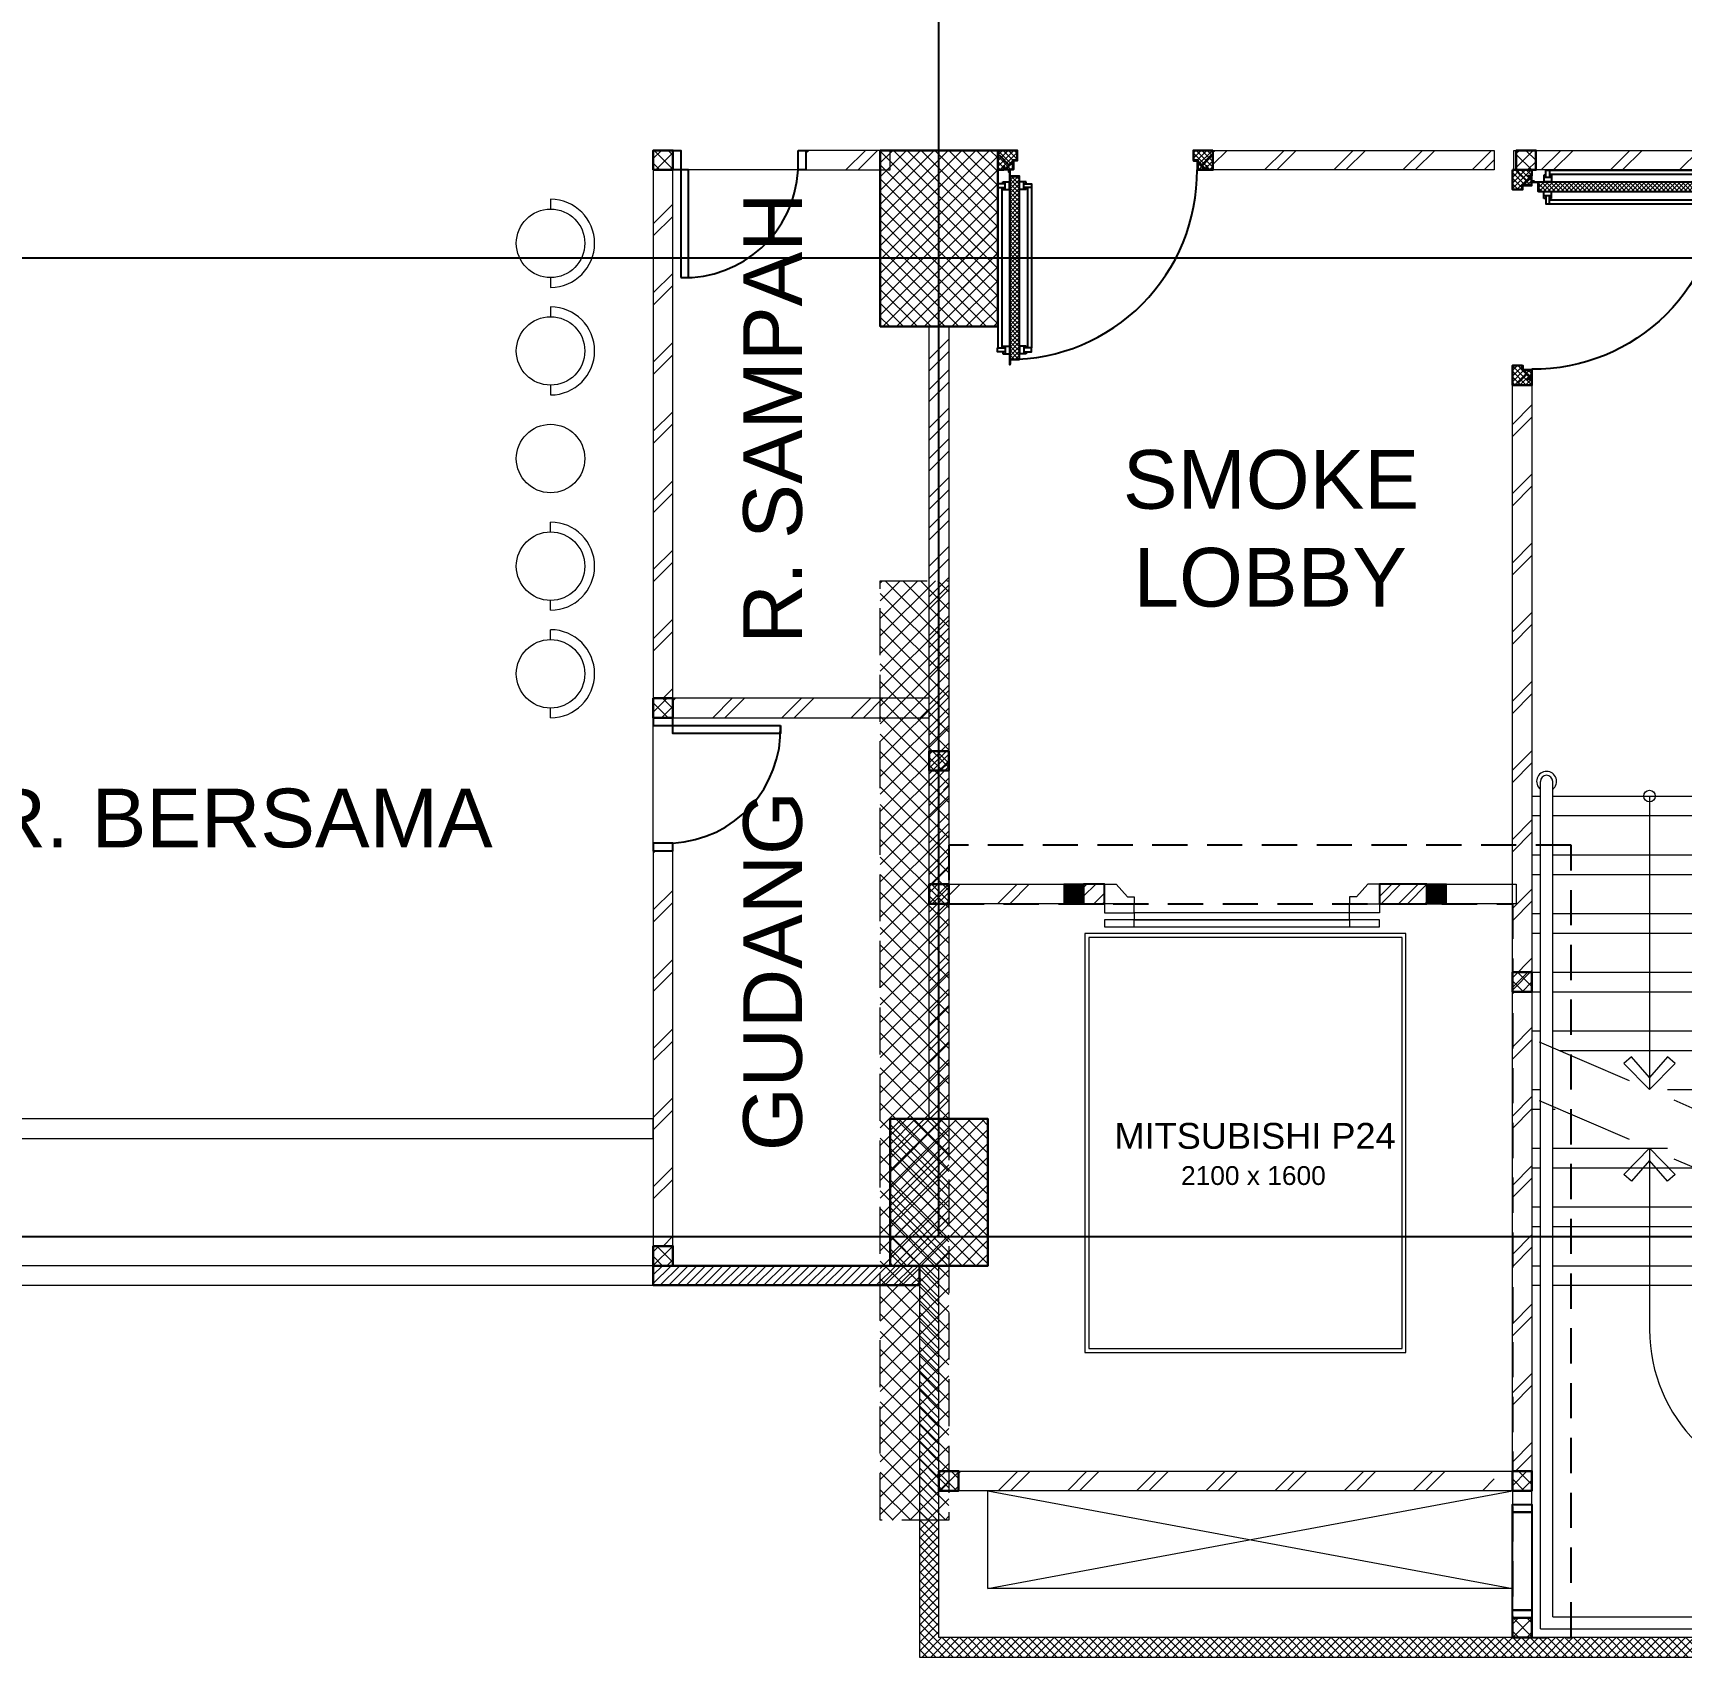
# Model space of a CAD drawing. Header units: millimetres. Extents: x -324 to 75, y -297 to 212.
# Drawn here: x -223.42 to -215, y 137.59 to 145.89 of the extents above; entities that cross this region are included whole.
import ezdxf
from ezdxf.enums import TextEntityAlignment as Align

# ---------------------------------------------------------------- set-up
doc = ezdxf.new("R2010")
doc.units = ezdxf.units.MM
doc.linetypes.add('ACAD_ISO02W100', pattern=[15, 12, -3])
doc.linetypes.add('DASHDOT', pattern=[1, 0.5, -0.25, 0, -0.25])
doc.layers.get('defpoints').update_dxf_attribs({"color": 1})
for name, color, linetype, lineweight in [('ars', 11, 'Continuous', 0), ('ars @ 1', 11, 'Continuous', 0), ('ARSIR', 31, 'Continuous', 5), ('ARSIR @ 1', 31, 'Continuous', 5), ('ARSIR KOLOM @ 1', 8, 'Continuous', 13), ('KOL', 1, 'Continuous', 30), ('KOLOM', 4, 'Continuous', 9), ('lan', 7, 'Continuous', 15), ('LIFT', 15, 'Continuous', 15), ('NOT', 7, 'Continuous', 20), ('Stair', 7, 'Continuous', 15), ('tem', 5, 'Continuous', 20), ('u', 6, 'Continuous', 20)]:
    doc.layers.add(name, color=color, linetype=linetype, lineweight=lineweight)
doc.layers.add('as', color=1, linetype='Continuous', plot=False)
for name, color, linetype in [('dinding', 3, 'Continuous'), ('HID', 1, 'Continuous'), ('Kusen', 30, 'Continuous'), ('STL', 6, 'Continuous')]:
    doc.layers.add(name, color=color, linetype=linetype)
doc.styles.get("Standard").update_dxf_attribs({"font": 'arial.ttf'})
pattern_1 = [(225, (1.1, 1e-06), (-0.014142, 0.014142), []), (135, (1.1, 1e-06), (0.014142, 0.014142), [])]
pattern_2 = [(315, (-2e-13, 1e-06), (0.014142, 0.014142), []), (45, (-2e-13, 1e-06), (-0.014142, 0.014142), [])]
pattern_3 = [(45, (1576.71095, -452.5532), (-0.176776695, 0.176776695), []), (45, (1576.77345, -452.5532), (-0.176776695, 0.176776695), [])]
pattern_4 = [(225, (-5.95, -51.3), (0.022097087, -0.022097087), [])]

# ---------------------------------------------------------------- blocks, each defined once
blk = doc.blocks.new('K 10.10')
at = {"layer": 'ars'}
h = blk.add_hatch(dxfattribs=at)
h.set_pattern_fill('_USER', color=256, scale=0.05, angle=45, double=1, pattern_type=0)
h.set_pattern_definition([(45, (0, 0), (-0.035355339, 0.035355339), []), (135, (0, 0), (-0.035355339, -0.035355339), [])])
h.paths.add_polyline_path([(1560.5383, 1380.4069), (1560.6383, 1380.4069), (1560.6383, 1380.5069), (1560.5383, 1380.5069)])
at = {"layer": 'KOL'}
blk.add_lwpolyline([(1560.5383, 1380.4069), (1560.6383, 1380.4069), (1560.6383, 1380.5069), (1560.5383, 1380.5069)], close=True, dxfattribs=at)
blk = doc.blocks.new('D-P90')
at = {"layer": 'ars'}
h = blk.add_hatch(dxfattribs=at)
h.set_pattern_fill('ANSI37', color=256, scale=0.005, angle=-90, style=0)
h.set_pattern_definition([(45, (-1350.94906, -1248.591899), (0.01122532015, -0.01122532015), []), (315, (-1350.94906, -1248.591899), (-0.01122532015, -0.01122532015), [])])
h.paths.add_polyline_path([(0.009, -0.1833, -0.414214), (0.01, -0.1843), (0.01, -1.1162, -0.414214), (0.009, -1.1172), (-0.0345, -1.1172, 0.414214), (-0.037, -1.1197), (-0.037, -1.142, -1), (-0.0385, -1.142), (-0.0385, -0.1585, -1), (-0.037, -0.1585), (-0.037, -0.1808, 0.414214), (-0.0345, -0.1833)])
at = {"layer": 'as'}
for p, q in [((-0.0395, -0.1577), (-0.0457, -0.1577)), ((-0.0425, -0.1608), (-0.0425, -0.1546))]:
    blk.add_line(p, q, dxfattribs=at)
at = {"layer": 'HID'}
for p, q in [((-0.0437, -0.1248), (-0.0915, -0.077)), ((-0.0423, -0.1234), (-0.0907, -0.075)), ((0.9423, -0.1234), (0.9907, -0.075)), ((0.9437, -0.1248), (0.9915, -0.077)), ((-0.0657, -0.147), (-0.023, -0.1043)), ((-0.0628, -0.147), (-0.023, -0.1072)), ((0.9657, -0.147), (0.923, -0.1043)), ((0.9628, -0.147), (0.923, -0.1072))]:
    blk.add_line(p, q, dxfattribs=at)
for points in [[(-0.0439, -0.1252), (-0.044, -0.1251), (-0.042, -0.1231), (-0.0419, -0.1232)], [(0.9439, -0.1252), (0.944, -0.1251), (0.942, -0.1231), (0.9419, -0.1232)]]:
    blk.add_lwpolyline(points, dxfattribs=at)
at = {"layer": 'KOL'}
blk.add_line((0.97, -0.13), (0.97, -0.15), dxfattribs=at)
at = {"layer": 'Kusen'}
for p, q in [((-0.0422, -0.1567), (-0.0378, -0.1577)), ((-0.0419, -0.1553), (-0.0376, -0.1562))]:
    blk.add_line(p, q, dxfattribs=at)
at = {"layer": 'Kusen', "ltscale": 2}
for p, q in [((-0.0986, -0.2206), (-0.0986, -1.0599)), ((-0.0786, -0.2406), (-0.0786, -1.0599)), ((-0.074, -0.2106), (-0.04, -0.2106)), ((-0.074, -0.2206), (-0.074, -0.2106)), ((-0.074, -0.2506), (-0.074, -0.2406)), ((-0.074, -0.2506), (-0.04, -0.2506)), ((-0.0615, -0.2506), (-0.0615, -0.2106)), ((-0.04, -0.2506), (-0.04, -0.2106)), ((0.0455, -0.2106), (0.0115, -0.2106)), ((0.0115, -0.2506), (0.0115, -0.2106)), ((0.0455, -0.2506), (0.0115, -0.2506)), ((0.033, -0.2506), (0.033, -0.2106)), ((0.0455, -0.2206), (0.0455, -0.2106)), ((0.0455, -0.2506), (0.0455, -0.2406)), ((0.0528, -0.2406), (0.0528, -1.0599)), ((0.0728, -0.2206), (0.0728, -1.0599)), ((-0.074, -1.0499), (-0.04, -1.0499)), ((-0.074, -1.0499), (-0.074, -1.0599)), ((-0.074, -1.0799), (-0.074, -1.0899)), ((-0.074, -1.0899), (-0.04, -1.0899)), ((-0.0615, -1.0499), (-0.0615, -1.0899)), ((-0.04, -1.0499), (-0.04, -1.0899)), ((0.0455, -1.0499), (0.0115, -1.0499)), ((0.0115, -1.0499), (0.0115, -1.0899)), ((0.0455, -1.0899), (0.0115, -1.0899)), ((0.033, -1.0499), (0.033, -1.0899)), ((0.0455, -1.0499), (0.0455, -1.0599)), ((0.0455, -1.0799), (0.0455, -1.0899))]:
    blk.add_line(p, q, dxfattribs=at)
for points in [[(-0.0986, -0.2406), (-0.0615, -0.2406), (-0.0615, -0.2206), (-0.0986, -0.2206), (-0.0986, -0.2406)], [(0.0728, -0.2406), (0.033, -0.2406), (0.033, -0.2206), (0.0728, -0.2206), (0.0728, -0.2406)], [(-0.1013, -1.0599), (-0.0615, -1.0599), (-0.0615, -1.0799), (-0.1013, -1.0799), (-0.1013, -1.0599)], [(0.0728, -1.0599), (0.033, -1.0599), (0.033, -1.0799), (0.0728, -1.0799), (0.0728, -1.0599)]]:
    blk.add_lwpolyline(points, dxfattribs=at)
at = {"layer": 'Kusen'}
blk.add_circle((-0.0425, -0.1577), 0.001, dxfattribs=at)
for radius, start, end in [(0.0025, 75.78042, 11.38506), (0.9611, 270, 0.45972)]:
    blk.add_arc((-0.0425, -0.1577), radius, start, end, dxfattribs=at)
at = {"layer": 'STL'}
for p, q in [((-0.0385, -0.1585), (-0.0385, -1.142)), ((-0.037, -0.1808), (-0.037, -0.1585)), ((-0.0345, -0.1833), (0.009, -0.1833)), ((0.01, -0.1843), (0.01, -1.1162)), ((-0.037, -1.1197), (-0.037, -1.142)), ((-0.0345, -1.1172), (0.009, -1.1172))]:
    blk.add_line(p, q, dxfattribs=at)
for points in [[(0, -0.1002), (0, -0.1032), (-0.0185, -0.1032, 0.414214), (-0.02, -0.1047), (-0.02, -0.148, -0.414214), (-0.022, -0.15), (-0.068, -0.15, -0.414214), (-0.07, -0.148), (-0.07, -0.13), (-0.067, -0.13), (-0.067, -0.1455, 0.414214), (-0.0655, -0.147), (-0.0245, -0.147, 0.414214), (-0.023, -0.1455), (-0.023, -0.1022, -0.414214), (-0.021, -0.1002)], [(0.9, -0.1002), (0.9, -0.1032), (0.9185, -0.1032, -0.414214), (0.92, -0.1047), (0.92, -0.148, 0.414214), (0.922, -0.15), (0.968, -0.15, 0.414214), (0.97, -0.148), (0.97, -0.13), (0.967, -0.13), (0.967, -0.1455, -0.414214), (0.9655, -0.147), (0.9245, -0.147, -0.414214), (0.923, -0.1455), (0.923, -0.1022, 0.414214), (0.921, -0.1002)]]:
    blk.add_lwpolyline(points, format="xyb", close=True, dxfattribs=at)
blk.add_lwpolyline([(0.009, -0.1818), (-0.0345, -0.1818, -0.414214), (-0.0355, -0.1808), (-0.0355, -0.1585, 1), (-0.04, -0.1585), (-0.04, -1.142, 1), (-0.0355, -1.142), (-0.0355, -1.1197, -0.414214), (-0.0345, -1.1187), (0.009, -1.1187, 0.414214), (0.0115, -1.1162), (0.0115, -0.1843)], format="xyb", dxfattribs=at)
for centre, radius, start, end in [((-0.0377, -0.1585), 0.00075, 0, 180), ((-0.0345, -0.1808), 0.0025, 180, 270), ((0.009, -0.1843), 0.0025, 360, 90), ((0.009, -0.1843), 0.001, 360, 90), ((-0.0377, -1.142), 0.00075, 180, 0), ((-0.0345, -1.1197), 0.0025, 90, 180), ((0.009, -1.1162), 0.001, 270, 0)]:
    blk.add_arc(centre, radius, start, end, dxfattribs=at)
blk = doc.blocks.new('PINTU DARURAT')
at = {"layer": 'ARSIR'}
h = blk.add_hatch(dxfattribs=at)
h.set_pattern_fill('_USER', color=256, scale=0.02, angle=315, style=0, double=1, pattern_type=0)
h.set_pattern_definition(pattern_2)
edge = h.paths.add_edge_path()
edge.add_line((0, 0), (0.1, 0))
edge.add_line((0.1, 0), (0.1, 0.0502))
edge.add_line((0.1, 0.0502), (0.077, 0.0502))
edge.add_line((0.077, 0.0502), (0.077, 0.0955))
edge.add_arc((0.0755, 0.0955), 0.0015, 360, 450)
edge.add_line((0.0755, 0.097), (0.0345, 0.097))
edge.add_arc((0.0345, 0.0955), 0.0015, 90, 180)
edge.add_line((0.033, 0.0955), (0.033, 0.08))
edge.add_line((0.033, 0.08), (0.03, 0.08))
edge.add_line((0.03, 0.08), (0.03, 0.1))
edge.add_line((0.03, 0.1), (0, 0.1))
edge.add_line((0, 0.1), (0, 0))
h = blk.add_hatch(dxfattribs=at)
h.set_pattern_fill('_USER', color=256, scale=0.02, angle=315, style=0, double=1, pattern_type=0)
h.set_pattern_definition(pattern_2)
edge = h.paths.add_edge_path()
edge.add_line((0, 0), (0.1, 0))
edge.add_line((0.1, 0), (0.1, 0.0502))
edge.add_line((0.1, 0.0502), (0.077, 0.0502))
edge.add_line((0.077, 0.0502), (0.077, 0.0955))
edge.add_arc((0.0755, 0.0955), 0.0015, 360, 450)
edge.add_line((0.0755, 0.097), (0.0345, 0.097))
edge.add_arc((0.0345, 0.0955), 0.0015, 90, 180)
edge.add_line((0.033, 0.0955), (0.033, 0.08))
edge.add_line((0.033, 0.08), (0.03, 0.08))
edge.add_line((0.03, 0.08), (0.03, 0.1))
edge.add_line((0.03, 0.1), (0, 0.1))
edge.add_line((0, 0.1), (0, 0))
h = blk.add_hatch(dxfattribs=at)
h.set_pattern_fill('_USER', color=256, scale=0.02, angle=315, style=0, double=1, pattern_type=0)
h.set_pattern_definition(pattern_1)
edge = h.paths.add_edge_path()
edge.add_line((1.1, 0), (1, 0))
edge.add_line((1, 0), (1, 0.0502))
edge.add_line((1, 0.0502), (1.023, 0.0502))
edge.add_line((1.023, 0.0502), (1.023, 0.0955))
edge.add_arc((1.0245, 0.0955), 0.0015, -630, -540, ccw=False)
edge.add_line((1.0245, 0.097), (1.0655, 0.097))
edge.add_arc((1.0655, 0.0955), 0.0015, -360, -270, ccw=False)
edge.add_line((1.067, 0.0955), (1.067, 0.08))
edge.add_line((1.067, 0.08), (1.07, 0.08))
edge.add_line((1.07, 0.08), (1.07, 0.1))
edge.add_line((1.07, 0.1), (1.1, 0.1))
edge.add_line((1.1, 0.1), (1.1, 0))
h = blk.add_hatch(dxfattribs=at)
h.set_pattern_fill('_USER', color=256, scale=0.02, angle=315, style=0, double=1, pattern_type=0)
h.set_pattern_definition(pattern_1)
edge = h.paths.add_edge_path()
edge.add_line((1.1, 0), (1, 0))
edge.add_line((1, 0), (1, 0.0502))
edge.add_line((1, 0.0502), (1.023, 0.0502))
edge.add_line((1.023, 0.0502), (1.023, 0.0955))
edge.add_arc((1.0245, 0.0955), 0.0015, -630, -540, ccw=False)
edge.add_line((1.0245, 0.097), (1.0655, 0.097))
edge.add_arc((1.0655, 0.0955), 0.0015, -360, -270, ccw=False)
edge.add_line((1.067, 0.0955), (1.067, 0.08))
edge.add_line((1.067, 0.08), (1.07, 0.08))
edge.add_line((1.07, 0.08), (1.07, 0.1))
edge.add_line((1.07, 0.1), (1.1, 0.1))
edge.add_line((1.1, 0.1), (1.1, 0))
at = {"layer": 'KOL'}
blk.add_line((1.1, 0.1), (1.1, 0), dxfattribs=at)
blk.add_line((1.1, 0.1), (1.1, 0), dxfattribs=at)
blk.add_line((1.1, 0.1), (1.1, 0), dxfattribs=at)
blk.add_line((1.1, 0.1), (1.1, 0), dxfattribs=at)
for points in [[(0, 0), (0.1, 0), (0.1, 0.0502), (0.077, 0.0502), (0.077, 0.0955, 0.414214), (0.0755, 0.097), (0.0345, 0.097, 0.414214), (0.033, 0.0955), (0.033, 0.08), (0.03, 0.08), (0.03, 0.1), (0, 0.1)], [(0, 0), (0.1, 0), (0.1, 0.0502), (0.077, 0.0502), (0.077, 0.0955, 0.414214), (0.0755, 0.097), (0.0345, 0.097, 0.414214), (0.033, 0.0955), (0.033, 0.08), (0.03, 0.08), (0.03, 0.1), (0, 0.1)], [(1.1, 0), (1, 0), (1, 0.0502), (1.023, 0.0502), (1.023, 0.0955, -0.414214), (1.0245, 0.097), (1.0655, 0.097, -0.414214), (1.067, 0.0955), (1.067, 0.08), (1.07, 0.08), (1.07, 0.1), (1.1, 0.1)], [(1.1, 0), (1, 0), (1, 0.0502), (1.023, 0.0502), (1.023, 0.0955, -0.414214), (1.0245, 0.097), (1.0655, 0.097, -0.414214), (1.067, 0.0955), (1.067, 0.08), (1.07, 0.08), (1.07, 0.1), (1.1, 0.1)]]:
    blk.add_lwpolyline(points, format="xyb", close=True, dxfattribs=at)
at = {"layer": 'Kusen', "xscale": -1, "rotation": 180}
blk.add_blockref('D-P90', (0.1, -0.05), dxfattribs=at)
blk = doc.blocks.new("k3'")
at = {"layer": 'ars'}
h = blk.add_hatch(dxfattribs=at)
h.set_pattern_fill('_USER', color=256, scale=0.05, angle=45, double=1, pattern_type=0)
h.set_pattern_definition([(45, (0, -4.975), (-0.03535534, 0.03535534), []), (135, (0, -4.975), (-0.03535534, -0.03535534), [])])
h.paths.add_polyline_path([(-0.25, -0.375), (0.25, -0.375), (0.25, 0.375), (-0.25, 0.375)])
at = {"layer": 'KOL'}
blk.add_lwpolyline([(-0.25, -0.375), (0.25, -0.375), (0.25, 0.375), (-0.25, 0.375)], close=True, dxfattribs=at)
blk = doc.blocks.new("k1'")
at = {"layer": 'ars'}
h = blk.add_hatch(dxfattribs=at)
h.set_pattern_fill('_USER', color=256, scale=0.05, angle=45, double=1, pattern_type=0)
h.set_pattern_definition([(45, (0, -5), (-0.03535534, 0.03535534), []), (135, (0, -5), (-0.03535534, -0.03535534), [])])
h.paths.add_polyline_path([(-0.3, -0.45), (0.3, -0.45), (0.3, 0.45), (-0.3, 0.45)])
at = {"layer": 'KOL'}
blk.add_lwpolyline([(-0.3, -0.45), (0.3, -0.45), (0.3, 0.45), (-0.3, 0.45)], close=True, dxfattribs=at)
blk = doc.blocks.new('T. J2')
at = {"layer": 'Kusen'}
for p, q in [((-0.3692, 0.1), (0.2808, 0.1)), ((-0.4192, 0), (0.3308, 0)), ((0.2808, 0.06), (-0.3692, 0.06))]:
    blk.add_line(p, q, dxfattribs=at)
for points in [[(-0.4592, 0), (-0.4192, 0), (-0.4192, 0.1), (-0.4592, 0.1)], [(0.3308, 0), (0.3708, 0), (0.3708, 0.1), (0.3308, 0.1)]]:
    blk.add_lwpolyline(points, close=True, dxfattribs=at)
for points in [[(-0.3692, 0.0775), (-0.3692, 0.06), (-0.4192, 0.06), (-0.4192, 0.1), (-0.3692, 0.1), (-0.3692, 0.0825), (-0.3792, 0.0825), (-0.3792, 0.0775), (-0.3692, 0.0775)], [(0.2808, 0.0775), (0.2808, 0.06), (0.3308, 0.06), (0.3308, 0.1), (0.2808, 0.1), (0.2808, 0.0825), (0.2908, 0.0825), (0.2908, 0.0775), (0.2808, 0.0775)]]:
    blk.add_lwpolyline(points, dxfattribs=at)
at = {"layer": 'Kusen', "color": 141}
blk.add_lwpolyline([(-0.3792, 0.0775), (0.2908, 0.0775), (0.2908, 0.0825), (-0.3792, 0.0825)], close=True, dxfattribs=at)
blk = doc.blocks.new('P.SHAFT')
for points in [[(-0.05, 0.54), (-0.05, 0.58), (0.05, 0.58), (0.05, 0.54)], [(-0.05, 0.04), (-0.05, 0.54), (0.05, 0.54), (0.05, 0.04)], [(-0.05, 0), (-0.05, 0.04), (0.05, 0.04), (0.05, 0)]]:
    blk.add_lwpolyline(points, close=True)
blk = doc.blocks.new('KLOPRAK-10')
at = {"layer": 'ARSIR KOLOM @ 1'}
blk.add_hatch(color=256, dxfattribs=at).paths.add_polyline_path([(390.0148, -20.5752), (390.1148, -20.5752), (390.1148, -20.4752), (390.0148, -20.4752)])
at = {"layer": 'as'}
blk.add_line((390.1148, -20.4752), (390.0148, -20.5752), dxfattribs=at)
blk.add_lwpolyline([(390.0148, -20.4752), (390.1148, -20.5752)], dxfattribs=at)
at = {"layer": 'KOLOM'}
blk.add_lwpolyline([(390.0148, -20.5752), (390.1148, -20.5752), (390.1148, -20.4752), (390.0148, -20.4752)], close=True, dxfattribs=at)
blk = doc.blocks.new('SP ME1')
at = {"layer": 'ars'}
h = blk.add_hatch(dxfattribs=at)
h.set_pattern_fill('ANSI31', color=256, scale=0.25, style=0)
h.set_pattern_definition(pattern_4)
h.paths.add_polyline_path([(-6.3, 7), (-6.2, 7), (-6.2, 7.6), (-5.95, 7.6), (-5.95, 7.7), (-6.3, 7.7)])
h = blk.add_hatch(dxfattribs=at)
h.set_pattern_fill('ANSI31', color=256, scale=0.25, style=0)
h.set_pattern_definition(pattern_4)
edge = h.paths.add_edge_path()
edge.add_line((-6.2999, 7), (-6.3, 7.7))
edge.add_line((-6.3, 7.7), (-5.95, 7.7))
edge.add_line((-5.95, 7.7), (-5.95, 7.6))
edge.add_line((-5.95, 7.6), (-6.2, 7.6))
edge.add_line((-6.2, 7.6), (-6.1999, 7))
edge.add_line((-6.1999, 7), (-6.2999, 7))
h = blk.add_hatch(dxfattribs=at)
h.set_pattern_fill('ANSI31', color=256, scale=0.25, style=0)
h.set_pattern_definition([(225, (0.099998, -51.3), (0.022097087, -0.022097087), [])])
h.paths.add_polyline_path([(0, 7), (0.1, 7), (0.1, 7.7), (-5.12, 7.7), (-5.12, 7.6), (0, 7.6)])
h = blk.add_hatch(dxfattribs=at)
h.set_pattern_fill('ANSI37', color=256, scale=0.02, style=0)
h.paths.add_polyline_path([(-6.025, 0), (-6.375, 0), (-6.375, 7), (-6.0247, 7)])
h = blk.add_hatch(dxfattribs=at)
h.set_pattern_fill('ANSI37', color=256, scale=0.02, style=0)
h.paths.add_polyline_path([(-0.05, 2.2), (0.3, 2.2), (0.3, 7), (-0.05, 7)])
h = blk.add_hatch(dxfattribs=at)
h.set_pattern_fill('TEMBOK', color=256, scale=0.25)
h.set_pattern_definition([(45, (3e-07, -51.72), (-0.1767767, 0.1767767), []), (45, (0.0625, -51.72), (-0.1767767, 0.1767767), [])])
h.paths.add_polyline_path([(0.05, 3.17), (-0.05, 3.17), (-0.05, 4.95), (0.05, 4.95)])
h = blk.add_hatch(dxfattribs=at)
h.set_pattern_fill('TEMBOK', color=256, scale=0.25)
h.set_pattern_definition([(45, (-5.78857, -49.94), (-0.1767767, 0.1767767), []), (45, (-5.72607, -49.94), (-0.1767767, 0.1767767), [])])
h.paths.add_polyline_path([(-0.6386, 3.75), (-0.05, 3.75), (-0.05, 3.85), (-0.6386, 3.85)])
h = blk.add_hatch(dxfattribs=at)
h.set_pattern_fill('TEMBOK', color=256, scale=0.25)
h.set_pattern_definition([(45, (3e-07, -49.25), (-0.1767767, 0.1767767), []), (45, (0.0625, -49.25), (-0.1767767, 0.1767767), [])])
h.paths.add_polyline_path([(0.05, 1.1), (-0.05, 1.1), (-0.05, 3.27), (0.05, 3.27)])
at = {"layer": 'ars @ 1'}
h = blk.add_hatch(dxfattribs=at)
h.set_pattern_fill('TEMBOK', color=256, scale=0.25)
h.set_pattern_definition([(45, (26.8, 5.805), (-0.1767767, 0.1767767), []), (45, (26.8625, 5.805), (-0.1767767, 0.1767767), [])])
h.paths.add_polyline_path([(-0.1, 6.85), (-0.1, 6.75), (-2.8378, 6.75), (-2.8378, 6.85)])
h = blk.add_hatch(dxfattribs=at)
h.set_pattern_fill('TEMBOK', color=256, scale=0.25)
h.set_pattern_definition([(45, (1576.61878, -452.5532), (-0.176776695, 0.176776695), []), (45, (1576.68128, -452.5532), (-0.176776695, 0.176776695), [])])
h.paths.add_polyline_path([(-2.93, 1.2), (-3.03, 1.2), (-3.03, 6.75), (-2.93, 6.75)])
h = blk.add_hatch(dxfattribs=at)
h.set_pattern_fill('TEMBOK', color=256, scale=0.25)
h.set_pattern_definition([(45, (24.5328, -51.42464), (-0.1767767, 0.1767767), []), (45, (24.5953, -51.42464), (-0.1767767, 0.1767767), [])])
h.paths.add_polyline_path([(-6.25, 2.8), (-6.15, 2.8), (-6.15, 4.95), (-6.25, 4.95)])
h = blk.add_hatch(dxfattribs=at)
h.set_pattern_fill('TEMBOK', color=256, scale=0.25)
h.set_pattern_definition([(45, (24.5328, -49.32464), (-0.1767767, 0.1767767), []), (45, (24.5953, -49.32464), (-0.1767767, 0.1767767), [])])
h.paths.add_polyline_path([(-6.25, 1.6), (-6.15, 1.6), (-6.15, 2.7), (-6.25, 2.7)])
h = blk.add_hatch(dxfattribs=at)
h.set_pattern_fill('TEMBOK', color=256, scale=0.25)
h.set_pattern_definition([(45, (24.5328, -48.82464), (-0.1767767, 0.1767767), []), (45, (24.5953, -48.82464), (-0.1767767, 0.1767767), [])])
h.paths.add_polyline_path([(-6.25, 0.9), (-6.15, 0.9), (-6.15, 1.5), (-6.25, 1.5)])
h = blk.add_hatch(dxfattribs=at)
h.set_pattern_fill('TEMBOK', color=256, scale=0.25)
h.set_pattern_definition(pattern_3)
h.paths.add_polyline_path([(-5.9, 0), (-5.9, 0.1), (-2.9378, 0.1), (-2.9378, 0)])
h = blk.add_hatch(dxfattribs=at)
h.set_pattern_fill('TEMBOK', color=256, scale=0.25)
h.set_pattern_definition(pattern_3)
h.paths.add_polyline_path([(-2.8378, 0), (-2.8378, 0.1), (-1.4, 0.1), (-1.4, 0)])
at = {"layer": 'ARSIR @ 1'}
h = blk.add_hatch(dxfattribs=at)
h.set_pattern_fill('ANSI32', color=256, scale=0.01, style=0, double=1)
h.set_pattern_definition([(45, (-5.70079, 3.75), (0.067352, -0.067352), []), (45, (-5.70079, 3.7949), (0.067352, -0.067352), [])])
h.paths.add_polyline_path([(-2.4936, 3.85), (-2.4936, 3.75), (-2.251, 3.75), (-2.251, 3.85)])
h = blk.add_hatch(dxfattribs=at)
h.set_pattern_fill('ANSI32', color=256, scale=0.01, style=0, double=1)
h.set_pattern_definition([(45, (-4.00791, 3.75), (0.067352, -0.067352), []), (45, (-4.00791, 3.7949), (0.067352, -0.067352), [])])
h.paths.add_polyline_path([(-0.8453, 3.85), (-0.8453, 3.75), (-0.7386, 3.75), (-0.7386, 3.85)])
at = {"layer": 'ars'}
for p, q in [((-5.9062, 7.5562), (-5.9062, 3.225)), ((-3.0738, 7.5562), (-5.9062, 7.5562)), ((-3.0738, 7.5563), (-3.0738, 4.4175)), ((-5.8437, 7.4937), (-5.8437, 3.225)), ((-3.1363, 7.4937), (-5.8437, 7.4937)), ((-3.1363, 7.4938), (-3.1363, 4.4446)), ((-4.6437, 5.8525), (-4.6437, 3.225)), ((-4.3675, 5.8837), (-4.6125, 5.8837)), ((-4.3988, 5.8212), (-4.5812, 5.8212)), ((-4.5812, 5.8212), (-4.5812, 3.2562)), ((-4.3988, 5.8212), (-4.3988, 5.4324)), ((-4.3363, 5.8525), (-4.3363, 5.4053)), ((-4.3066, 5.8), (-4.5375, 5.8)), ((-4.5375, 5.7), (-4.5375, 5.8)), ((-3.1363, 5.8), (-4.3363, 5.8)), ((-3.03, 5.8), (-3.0738, 5.8)), ((-5.9062, 5.6), (-5.95, 5.6)), ((-4.6437, 5.6), (-5.8437, 5.6)), ((-4.5375, 5.6), (-4.5812, 5.6)), ((-4.3988, 5.5), (-4.4425, 5.5)), ((-3.1363, 5.5), (-4.3363, 5.5)), ((-3.03, 5.5), (-3.0738, 5.5)), ((-5.9062, 5.3), (-6.15, 5.3)), ((-4.6437, 5.3), (-5.8437, 5.3)), ((-4.5375, 5.3), (-4.5812, 5.3)), ((-3.1363, 5.2), (-3.9541, 5.2)), ((-3.03, 5.2), (-3.0738, 5.2)), ((-4.3988, 5.1324), (-4.3988, 3.2562)), ((-4.3363, 5.1053), (-4.3363, 3.225)), ((-5.9062, 5), (-6.15, 5)), ((-4.6437, 5), (-5.8437, 5)), ((-4.5375, 5), (-4.5812, 5)), ((-4.3988, 4.9), (-4.4425, 4.9)), ((-3.8619, 4.9), (-4.3363, 4.9)), ((-3.1363, 4.9), (-3.1488, 4.9)), ((-3.03, 4.9), (-3.0738, 4.9)), ((-5.9062, 4.7), (-6.15, 4.7)), ((-4.6437, 4.7), (-5.8437, 4.7)), ((-4.5375, 4.7), (-4.5812, 4.7)), ((-4.3988, 4.6), (-4.4425, 4.6)), ((-3.1688, 4.6), (-4.3363, 4.6)), ((-3.1363, 4.5946), (-3.1363, 3.225)), ((-3.0738, 4.5675), (-3.0738, 3.225)), ((-5.9062, 4.4), (-6.15, 4.4)), ((-4.6437, 4.4), (-5.8437, 4.4)), ((-4.5375, 4.4), (-4.5812, 4.4)), ((-4.3988, 4.3), (-4.4425, 4.3)), ((-3.1363, 4.3), (-4.3363, 4.3)), ((-3.03, 4.3), (-3.0738, 4.3)), ((-5.9062, 4.1), (-6.15, 4.1)), ((-4.6437, 4.1), (-5.8437, 4.1)), ((-4.5375, 4.1), (-4.5812, 4.1)), ((-4.3988, 4), (-4.4425, 4)), ((-3.1363, 4), (-4.3363, 4)), ((-3.03, 4), (-3.0738, 4)), ((-5.9062, 3.8), (-6.15, 3.8)), ((-4.6437, 3.8), (-5.8437, 3.8)), ((-4.5375, 3.8), (-4.5812, 3.8)), ((-4.3988, 3.7), (-4.4425, 3.7)), ((-3.1363, 3.7), (-4.3363, 3.7)), ((-3.03, 3.7), (-3.0738, 3.7)), ((-5.9062, 3.5), (-6.15, 3.5)), ((-4.6437, 3.5), (-5.8437, 3.5)), ((-4.5375, 3.5), (-4.5812, 3.5)), ((-4.3988, 3.4), (-4.4425, 3.4)), ((-3.1363, 3.4), (-4.3363, 3.4)), ((-3.03, 3.4), (-3.0738, 3.4)), ((-4.3675, 3.2562), (-4.6125, 3.2562)), ((-5.9197, 3.2), (-6.15, 3.2)), ((-4.6572, 3.2), (-5.8303, 3.2)), ((-4.3675, 3.1937), (-4.6125, 3.1937))]:
    blk.add_line(p, q, dxfattribs=at)
for points in [[(-4.5812, 5.8212), (-4.6125, 5.8525)], [(-4.3988, 5.8212), (-4.3675, 5.8525)]]:
    blk.add_lwpolyline(points, dxfattribs=at)
for centre, radius, start, end in [((-4.6125, 5.8525), 0.0312, 90, 180), ((-4.3675, 5.8525), 0.0312, 0, 90), ((-5.875, 3.225), 0.0512, 127.57187, 52.42813), ((-5.875, 3.225), 0.0312, 180, 0), ((-4.6125, 3.225), 0.0512, 127.57187, 322.42813), ((-4.6125, 3.225), 0.0312, 90, 270), ((-4.3675, 3.225), 0.0512, 217.57187, 52.42813), ((-4.3675, 3.225), 0.0312, 270, 90), ((-3.105, 3.225), 0.0512, 127.57187, 52.42813), ((-3.105, 3.225), 0.0312, 180, 0)]:
    blk.add_arc(centre, radius, start, end, dxfattribs=at)
at = {"layer": 'defpoints', "color": 3, "linetype": 'ACAD_ISO02W100', "ltscale": 0.015}
blk.add_lwpolyline([(-0.05, 3.55), (-0.05, 3.85), (-2.93, 3.85), (-2.93, 7.6), (-2.93, 7.6), (-3.23, 7.6), (-3.23, 3.55), (-0.05, 3.55)], dxfattribs=at)
at = {"layer": 'dinding'}
for points in [[(-2.4936, 3.85), (-2.4936, 3.75), (-2.251, 3.75), (-2.251, 3.85)], [(-0.8453, 3.85), (-0.8453, 3.75), (-0.7386, 3.75), (-0.7386, 3.85)]]:
    blk.add_lwpolyline(points, close=True, dxfattribs=at)
at = {"layer": 'KOLOM', "linetype": 'ACAD_ISO02W100', "ltscale": 0.02}
for points in [[(-6.025, 0), (-6.375, 0), (-6.3749, 7), (-6.0249, 7)], [(0.3, 2.2), (-0.05, 2.2), (-0.05, 7), (0.3, 7)]]:
    blk.add_lwpolyline(points, close=True, dxfattribs=at)
at = {"layer": 'lan', "linetype": 'Continuous'}
for p, q in [((-2.93, 7.35), (-0.25, 7.35)), ((-0.25, 7.35), (-0.25, 6.85))]:
    blk.add_line(p, q, dxfattribs=at)
at = {"layer": 'lan'}
for p, q in [((-5.257, 6.0266), (-5.257, 3.2)), ((-3.6309, 5.1), (-3.6309, 6.0266)), ((-5.9062, 5.7), (-5.95, 5.7)), ((-4.6437, 5.7), (-5.8437, 5.7)), ((-4.3066, 5.7), (-4.5812, 5.7)), ((-4.5375, 5.7), (-4.5812, 5.7)), ((-4.5375, 5.7), (-4.5375, 3.3)), ((-4.3988, 5.7), (-4.4425, 5.7)), ((-4.4425, 5.7), (-4.4425, 5.4513)), ((-3.1363, 5.7), (-4.3363, 5.7)), ((-3.03, 5.7), (-3.0738, 5.7)), ((-5.9062, 5.4), (-5.95, 5.4)), ((-4.6437, 5.4), (-5.8437, 5.4)), ((-4.5375, 5.4), (-4.5812, 5.4)), ((-3.1363, 5.4), (-4.3239, 5.4)), ((-3.03, 5.4), (-3.0738, 5.4)), ((-4.4425, 5.1513), (-4.4425, 3.3)), ((-5.9062, 5.1), (-6.15, 5.1)), ((-4.6437, 5.1), (-5.8437, 5.1)), ((-4.5375, 5.1), (-4.5812, 5.1)), ((-3.1363, 5.1), (-3.723, 5.1)), ((-3.03, 5.1), (-3.0738, 5.1)), ((-5.9062, 4.8), (-6.15, 4.8)), ((-4.6437, 4.8), (-5.8437, 4.8)), ((-4.5375, 4.8), (-4.5812, 4.8)), ((-4.3988, 4.8), (-4.4425, 4.8)), ((-3.723, 4.8), (-4.3363, 4.8)), ((-3.6309, 3.3), (-3.6309, 4.8)), ((-3.03, 4.8), (-3.0738, 4.8)), ((-5.9062, 4.5), (-6.15, 4.5)), ((-4.6437, 4.5), (-5.8437, 4.5)), ((-4.5375, 4.5), (-4.5812, 4.5)), ((-4.3988, 4.5), (-4.4425, 4.5)), ((-3.1363, 4.5), (-4.3363, 4.5)), ((-3.03, 4.5), (-3.0738, 4.5)), ((-5.9062, 4.2), (-6.15, 4.2)), ((-4.6437, 4.2), (-5.8437, 4.2)), ((-4.5375, 4.2), (-4.5812, 4.2)), ((-4.3988, 4.2), (-4.4425, 4.2)), ((-3.1363, 4.2), (-4.3363, 4.2)), ((-3.03, 4.2), (-3.0738, 4.2)), ((-5.9062, 3.9), (-6.15, 3.9)), ((-4.6437, 3.9), (-5.8437, 3.9)), ((-4.5375, 3.9), (-4.5812, 3.9)), ((-4.3988, 3.9), (-4.4425, 3.9)), ((-3.1363, 3.9), (-4.3363, 3.9)), ((-3.03, 3.9), (-3.0738, 3.9)), ((-5.9062, 3.6), (-6.15, 3.6)), ((-4.6437, 3.6), (-5.8437, 3.6)), ((-4.5375, 3.6), (-4.5812, 3.6)), ((-4.3988, 3.6), (-4.4425, 3.6)), ((-3.1363, 3.6), (-4.3363, 3.6)), ((-3.03, 3.6), (-3.0738, 3.6)), ((-5.9062, 3.3), (-6.15, 3.3)), ((-4.6437, 3.3), (-5.8437, 3.3)), ((-4.5375, 3.3), (-4.5812, 3.3)), ((-4.3239, 3.3), (-4.5639, 3.3)), ((-4.3988, 3.3), (-4.4425, 3.3)), ((-3.1363, 3.3), (-4.3363, 3.3)), ((-3.03, 3.3), (-3.0738, 3.3))]:
    blk.add_line(p, q, dxfattribs=at)
at = {"layer": 'lan', "linetype": 'DASHDOT'}
for p, q in [((-4.5375, 5.4925), (-2.9378, 4.8)), ((-4.5375, 5.1925), (-2.9378, 4.5))]:
    blk.add_line(p, q, dxfattribs=at)
at = {"layer": 'lan', "linetype": 'Continuous'}
for points in [[(-0.25, 7.35), (-2.93, 6.85)], [(-0.25, 6.85), (-2.93, 7.35)]]:
    blk.add_lwpolyline(points, dxfattribs=at)
at = {"layer": 'lan', "ltscale": 2}
for points in [[(-3.5395, 5.2679), (-3.5001, 5.2338), (-3.6309, 5.1), (-3.7617, 5.2337), (-3.7223, 5.2678), (-3.6309, 5.1623), (-3.5395, 5.2679)], [(-3.5395, 4.6321), (-3.5001, 4.6662), (-3.6309, 4.8), (-3.7617, 4.6663), (-3.7223, 4.6322), (-3.6309, 4.7377), (-3.5395, 4.6321)]]:
    blk.add_lwpolyline(points, close=True, dxfattribs=at)
at = {"layer": 'lan'}
blk.add_arc((-4.4439, 6.0266), 0.813, 0, 180, dxfattribs=at)
blk.add_arc((-4.4439, 6.0266), 0.813, 0, 180, dxfattribs=at)
at = {"layer": 'LIFT'}
for points in [[(-2.3861, 4.0029), (-0.7461, 4.0029), (-0.7461, 6.1429), (-2.3861, 6.1429)], [(-2.3661, 4.0229), (-0.7661, 4.0229), (-0.7661, 6.1229), (-2.3661, 6.1229)], [(-2.251, 3.9323), (-0.8453, 3.9323), (-0.8453, 3.9676), (-2.251, 3.9676)], [(-2.251, 3.9323), (-2.0982, 3.9323), (-2.0982, 3.9676), (-2.251, 3.9676)], [(-0.9982, 3.9323), (-0.8453, 3.9323), (-0.8453, 3.9676), (-0.9982, 3.9676)], [(-2.0982, 3.85), (-2.251, 3.85), (-2.251, 3.897), (-2.0982, 3.897)], [(-2.0982, 3.897), (-0.9982, 3.897), (-0.9982, 3.9323), (-2.0982, 3.9323)], [(-0.9982, 3.85), (-0.8453, 3.85), (-0.8453, 3.897), (-0.9982, 3.897)]]:
    blk.add_lwpolyline(points, close=True, dxfattribs=at)
for points in [[(-2.251, 3.85), (-2.251, 3.75), (-2.1908, 3.75), (-2.1334, 3.8147), (-2.0982, 3.8147), (-2.0982, 3.85), (-2.251, 3.85)], [(-0.8453, 3.85), (-0.8453, 3.75), (-0.9055, 3.75), (-0.9629, 3.8147), (-0.9982, 3.8147), (-0.9982, 3.85), (-0.8453, 3.85)]]:
    blk.add_lwpolyline(points, dxfattribs=at)
at = {"layer": 'Stair'}
for centre in [(-3.6309, 3.3), (-5.257, 3.2)]:
    blk.add_circle(centre, 0.0296, dxfattribs=at)
at = {"layer": 'tem'}
blk.add_lwpolyline([(-6.2999, 7), (-6.3, 7.7), (-5.95, 7.7), (-5.95, 7.6), (-6.2, 7.6), (-6.1999, 7), (-6.2999, 7)], dxfattribs=at)
blk.add_lwpolyline([(-6.2999, 7), (-6.3, 7.7), (-5.95, 7.7), (-5.95, 7.6), (-6.2, 7.6), (-6.1999, 7), (-6.2999, 7)], dxfattribs=at)
for points in [[(-5.12, 7.7), (-5.12, 7.6), (0, 7.6), (0, 7), (0.1, 7), (0.1, 7.7)], [(-2.93, 6.92), (-3.03, 6.92), (-3.03, 6.85), (-2.93, 6.85)], [(-0.1, 6.85), (-0.1, 6.75), (-2.93, 6.75), (-2.93, 6.85)], [(-2.93, 1.2), (-3.03, 1.2), (-3.03, 6.75), (-2.93, 6.75)], [(-6.25, 2.8), (-6.15, 2.8), (-6.15, 4.95), (-6.25, 4.95)], [(0.05, 0.9), (-0.05, 0.9), (-0.05, 4.95), (0.05, 4.95)], [(-2.95, 3.75), (-2.95, 3.85), (-2.5936, 3.85), (-2.5936, 3.75)], [(-0.6386, 3.75), (-0.6386, 3.85), (-0.05, 3.85), (-0.05, 3.75)], [(-6.25, 1.6), (-6.15, 1.6), (-6.15, 2.7), (-6.25, 2.7)], [(-6.25, 0.9), (-6.15, 0.9), (-6.15, 1.5), (-6.25, 1.5)], [(-5.9, 0), (-5.9, 0.1), (-2.9378, 0.1), (-2.9378, 0)], [(-2.8378, 0), (-2.8378, 0.1), (-1.4, 0.1), (-1.4, 0)]]:
    blk.add_lwpolyline(points, close=True, dxfattribs=at)
at = {"color": 2}
for p in [(-392.6084, 24.3252), (-390.7534, 24.3252)]:
    blk.add_blockref('KLOPRAK-10', p, dxfattribs=at)
at = {"color": 2, "rotation": 90}
blk.add_blockref('PINTU DARURAT', (-2.93, 0.1), dxfattribs=at)
at = {"color": 2, "xscale": -1}
blk.add_blockref('PINTU DARURAT', (-0.3, 0), dxfattribs=at)
at = {"layer": 'KOL', "xscale": -1, "rotation": 180}
for name, p in [("k3'", (-6.2, 5.325)), ("k3'", (-6.2, 5.325)), ("k1'", (-6.2, 0.45)), ("k1'", (-6.2, 0.45)), ("k1'", (0, 0.45)), ("k1'", (0, 0.45))]:
    blk.add_blockref(name, p, dxfattribs=at)
at = {"layer": 'KOLOM', "extrusion": (0, 0, -1), "xscale": -1, "zscale": -1, "rotation": 180}
for p in [(-1557.6083, 1388.0069), (-1557.6083, 1387.2569), (-1560.5383, 1387.2569), (-1557.6083, 1384.7069), (-1560.5883, 1384.2569), (-1554.3883, 1383.2069), (-1554.3883, 1382.0069), (-1557.5883, 1380.5069)]:
    blk.add_blockref('K 10.10', p, dxfattribs=at)
at = {"layer": 'Kusen'}
blk.add_blockref('T. J2', (-5.5008, 7.6), dxfattribs=at)
blk.add_blockref('T. J2', (-5.5008, 7.6), dxfattribs=at)
at = {"layer": 'Kusen', "color": 2, "rotation": 179.9999772094499}
blk.add_blockref('P.SHAFT', (-2.98, 7.5), dxfattribs=at)
blk = doc.blocks.new('A-4')
at = {"layer": 'ars'}
h = blk.add_hatch(dxfattribs=at)
h.set_pattern_fill('TEMBOK', color=256, scale=0.25)
h.set_pattern_definition([(45, (-11.37, 0.24564), (-0.1767767, 0.1767767), []), (45, (-11.3075, 0.24564), (-0.1767767, 0.1767767), [])])
h.paths.add_polyline_path([(24.5, 5.8), (24.12, 5.8), (24.12, 5.7), (24.5, 5.7)])
h = blk.add_hatch(dxfattribs=at)
h.set_pattern_fill('TEMBOK', color=256, scale=0.25)
h.set_pattern_definition([(45, (-13.81, 2.05), (-0.1767767, 0.1767767), []), (45, (-13.7475, 2.05), (-0.1767767, 0.1767767), [])])
h.paths.add_polyline_path([(23.34, 5.7), (23.44, 5.7), (23.44, 3), (23.34, 3)])
h = blk.add_hatch(dxfattribs=at)
h.set_pattern_fill('TEMBOK', color=256, scale=0.25)
h.set_pattern_definition([(45, (-12.05, -2.55436), (-0.1767767, 0.1767767), []), (45, (-11.9875, -2.55436), (-0.1767767, 0.1767767), [])])
h.paths.add_polyline_path([(24.75, 3), (23.44, 3), (23.44, 2.9), (24.75, 2.9)])
h = blk.add_hatch(dxfattribs=at)
h.set_pattern_fill('TEMBOK', color=256, scale=0.25)
h.set_pattern_definition([(45, (-13.81, -0.75), (-0.1767767, 0.1767767), []), (45, (-13.7475, -0.75), (-0.1767767, 0.1767767), [])])
h.paths.add_polyline_path([(23.34, 2.22), (23.44, 2.22), (23.44, 0.2), (23.34, 0.2)])
h = blk.add_hatch(dxfattribs=at)
h.set_pattern_fill('ANSI31', color=256, scale=0.25, angle=180, style=0)
h.set_pattern_definition([(225, (-532.43873, 382.704584), (0.0220970869, -0.0220970869), [])])
h.paths.add_polyline_path([(24.7, 0.1), (23.34, 0.1), (23.34, 0), (24.7, 0)])
h = blk.add_hatch(dxfattribs=at)
h.set_pattern_fill('ANSI31', color=256, scale=0.25, style=0)
h.set_pattern_definition([(315, (24.700002, -0.6), (-0.02209709, -0.02209709), [])])
h.paths.add_polyline_path([(29.92, -1.9), (29.92, -1.8), (24.8, -1.8), (24.8, 0.1), (24.7, 0.1), (24.7, -1.9)])
at = {"layer": 'ars @ 1'}
h = blk.add_hatch(dxfattribs=at)
h.set_pattern_fill('TEMBOK', color=256, scale=0.25)
h.set_pattern_definition([(45, (1551.91095, -401.8532), (-0.176776695, 0.176776695), []), (45, (1551.97345, -401.8532), (-0.176776695, 0.176776695), [])])
h.paths.add_polyline_path([(24.75, 4.9), (24.85, 4.9), (24.85, 0.85), (24.75, 0.85)])
at = {"layer": 'ars'}
for p, q in [((22.815, 5.55), (22.815, 5.5)), ((22.815, 5.15), (22.815, 5.1)), ((22.815, 5), (22.815, 4.95)), ((22.815, 4.6), (22.815, 4.55)), ((22.815, 3.85), (22.815, 3.9)), ((22.815, 3.45), (22.815, 3.5)), ((22.815, 3.3), (22.815, 3.35)), ((22.815, 2.9), (22.815, 2.95)), ((27.8738, -1.7562), (27.8738, 1.3912)), ((27.9363, -1.6937), (27.9363, 1.3641))]:
    blk.add_line(p, q, dxfattribs=at)
for centre in [(22.815, 5.325), (22.815, 4.775), (22.815, 4.225), (22.815, 3.675), (22.815, 3.125)]:
    blk.add_circle(centre, 0.175, dxfattribs=at)
for centre in [(22.815, 5.325), (22.815, 4.775), (22.815, 3.675), (22.815, 3.125)]:
    blk.add_arc(centre, 0.225, 270, 90, dxfattribs=at)
at = {"layer": 'as'}
for p, q in [((24.8, 0.25), (24.8, 13.35)), ((-37.2, 5.25), (37.2, 5.25)), ((-37.2, 0.25), (37.2, 0.25))]:
    blk.add_line(p, q, dxfattribs=at)
at = {"layer": 'KOL'}
blk.add_lwpolyline([(24.7, 0.1), (23.34, 0.1), (23.34, 0), (24.7, 0)], close=True, dxfattribs=at)
at = {"layer": 'Kusen'}
for points in [[(23.44, 5.8), (23.48, 5.8), (23.48, 5.7), (23.44, 5.7)], [(24.08, 5.8), (24.12, 5.8), (24.12, 5.7), (24.08, 5.7)], [(23.48, 5.15), (23.52, 5.15), (23.52, 5.7), (23.48, 5.7)], [(23.34, 2.9), (23.34, 2.86), (23.44, 2.86), (23.44, 2.9)], [(23.99, 2.86), (23.99, 2.82), (23.44, 2.82), (23.44, 2.86)], [(23.34, 2.26), (23.34, 2.22), (23.44, 2.22), (23.44, 2.26)]]:
    blk.add_lwpolyline(points, close=True, dxfattribs=at)
for centre, start, end in [((23.5, 5.7305), 268.02661, 356.99428), ((23.4095, 2.84), 273.00572, 1.97339)]:
    blk.add_arc(centre, 0.5808, start, end, dxfattribs=at)
at = {"layer": 'lan'}
for p, q in [((24.08, 5.7), (23.52, 5.7)), ((23.34, 2.26), (23.34, 2.86))]:
    blk.add_line(p, q, dxfattribs=at)
for points in [[(23.34, 0.85), (18.85, 0.85), (18.85, 0.75), (23.34, 0.75)], [(23.34, 0.1), (18.85, 0.1), (18.85, 0), (23.34, 0)]]:
    blk.add_lwpolyline(points, close=True, dxfattribs=at)
at = {"layer": 'tem'}
for points in [[(24.55, 5.8), (24.12, 5.8), (24.12, 5.7), (24.55, 5.7)], [(23.44, 3), (23.44, 5.7), (23.34, 5.7), (23.34, 3)], [(24.75, 4.9), (24.85, 4.9), (24.85, 0.85), (24.75, 0.85)], [(24.75, 3), (23.44, 3), (23.44, 2.9), (24.75, 2.9)], [(23.44, 0.2), (23.44, 2.22), (23.34, 2.22), (23.34, 0.2)], [(29.92, -1.9), (29.92, -1.8), (24.8, -1.8), (24.8, 0.1), (24.7, 0.1), (24.7, -1.9)]]:
    blk.add_lwpolyline(points, close=True, dxfattribs=at)
at = {"color": 2, "xscale": -1, "rotation": 180}
blk.add_blockref('PINTU DARURAT', (25.1, 5.8), dxfattribs=at)
at = {"color": 2, "rotation": 270}
blk.add_blockref('PINTU DARURAT', (27.73, 5.7), dxfattribs=at)
at = {"layer": 'KOL'}
for name, p in [("k1'", (24.8, 5.35)), ("k3'", (24.8, 0.475))]:
    blk.add_blockref(name, p, dxfattribs=at)
at = {"layer": 'KOLOM', "extrusion": (0, 0, -1), "xscale": -1, "zscale": -1}
for p in [(1537.1983, -1374.7069), (1537.1983, -1377.5069), (1535.7883, -1377.7769), (1537.1983, -1380.3069)]:
    blk.add_blockref('K 10.10', p, dxfattribs=at)
at = {"layer": 'u', "rotation": 180}
blk.add_blockref('SP ME1', (24.8, 5.8), dxfattribs=at)
blk = doc.blocks.new('NOTASI RUANGAN')
for tag, height, p in [('RUANG', 0.275, (0.018, 0.001)), ('ELV', 0.2, (0, -0.421))]:
    blk.add_attdef(tag, text='', height=height).set_placement(p, align=Align.MIDDLE_CENTER)

msp = doc.modelspace()

# ---------------------------------------------------------------- block references
msp.add_blockref('A-4', (-243.5919, 139.4939))
at = {"layer": 'NOT', "xscale": 0.4808309220817932, "yscale": 0.4808309220817932, "zscale": 0.4808309220818041}
msp.add_blockref('NOTASI RUANGAN', (-217.1852, 140.257), dxfattribs=at).add_auto_attribs({'ELV': '2100 x 1600', 'RUANG': 'MITSUBISHI P24'})

# ---------------------------------------------------------------- texts
at = {"layer": 'NOT', "char_height": 0.3, "attachment_point": 1, "rotation": 90}
for s, insert in [('\\pi0.21149;R. SAMPAH', (-219.7925, 142.5618)), ('\\pi0.43537;GUDANG', (-219.7925, 139.7442))]:
    msp.add_mtext_dynamic_manual_height_columns(s, width=2.661726, gutter_width=1, heights=[0], dxfattribs=dict(at, insert=insert))
at = {"layer": 'NOT', "char_height": 0.3, "attachment_point": 1}
for s, insert in [('\\pi0.59468;SMOKE\\P\\pi0.64901;LOBBY', (-218.447, 143.7624)), ('\\pi0.054533;R. BERSAMA', (-223.7119, 142.032))]:
    msp.add_mtext_dynamic_manual_height_columns(s, width=2.661726, gutter_width=1, heights=[0], dxfattribs=dict(at, insert=insert))

doc.saveas('drawing.dxf')
